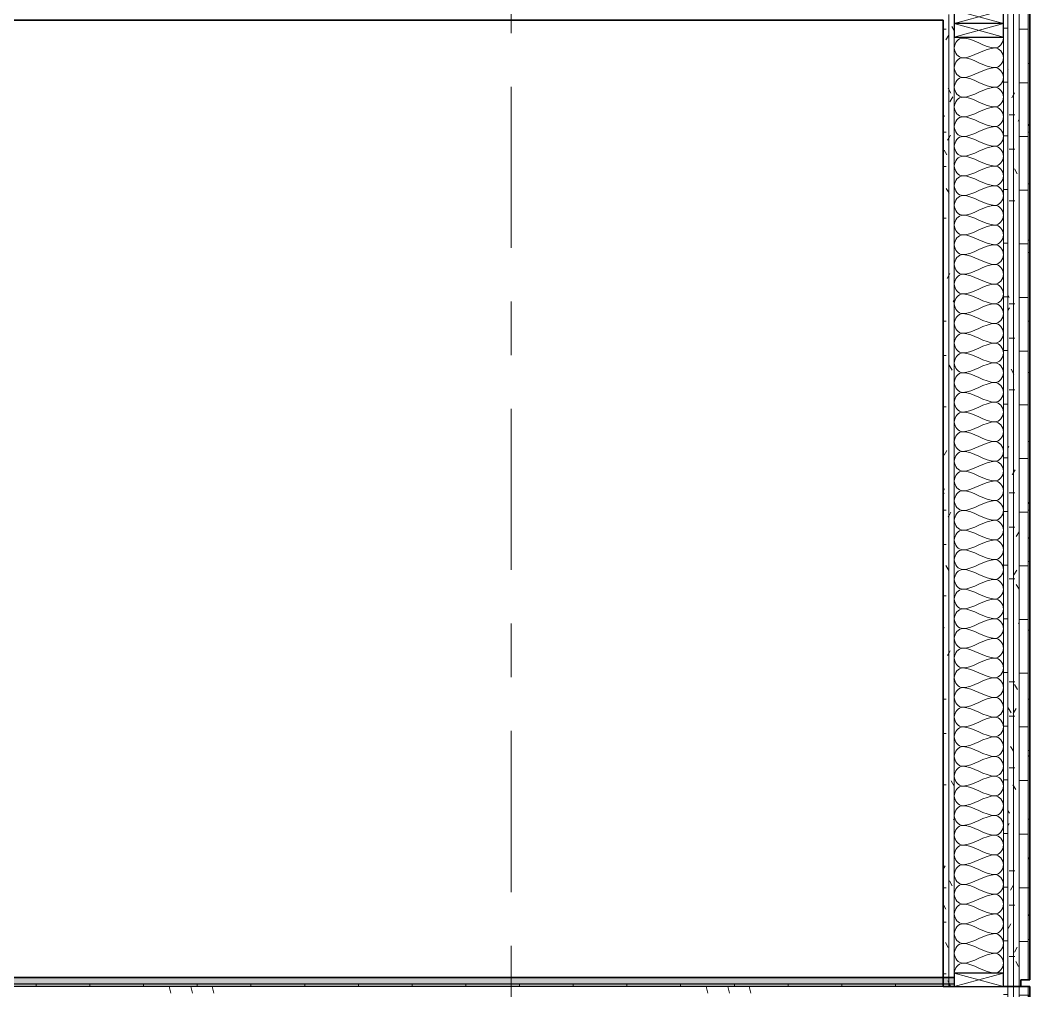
# Model space of a CAD drawing. Header units: inches. Extents: x 6 to 8416, y -388 to 6104.
# Drawn here: x 2899.1 to 3011.9, y 5859 to 5967.5 of the extents above; entities that cross this region are included whole.
import ezdxf

# ---------------------------------------------------------------- set-up
doc = ezdxf.new("R2010")
doc.units = ezdxf.units.IN
doc.header["$MEASUREMENT"] = 0
doc.linetypes.add('Center 3_8_', pattern=[36, 18, -6, 6, -6])
for name, color, linetype, lineweight in [('A-DETL', 90, 'Continuous', 13), ('A-DETL-GENF', 92, 'Continuous', 13), ('A-FLOR', 192, 'Continuous', 18), ('A-FLOR-MCUT', 51, 'Continuous', 25), ('A-FLOR-PATT', 8, 'Continuous', 35), ('A-ROOF', 132, 'Continuous', 18), ('A-ROOM', 32, 'Continuous', 13), ('A-WALL', 113, 'Continuous', 25), ('A-WALL-PATT', 111, 'Continuous', 35), ('S-GRID', 1, 'Continuous', 13)]:
    doc.layers.add(name, color=color, linetype=linetype, lineweight=lineweight)
pattern_1 = [(0, (2876.843, 3038.5), (0, 6), []), (90, (2876.843, 3038.5), (-6, 4e-16), [])]
pattern_2 = [(0, (2876.84, 3038.5), (0, 60), [60, 0, 0, 0]), (284.036, (2917.643, 3050.5), (59.99915, -180.000494), [12.369, -235.017]), (284.036, (2915.243, 3050.5), (59.99915, -180.000494), [12.369, -235.017]), (284.036, (2912.843, 3050.5), (59.99915, -180.000494), [12.369, -235.017]), (284.036, (2881.643, 3062.5), (59.99915, -180.000494), [12.369, -235.017]), (284.036, (2879.243, 3062.5), (59.99915, -180.000494), [12.369, -235.017]), (284.036, (2876.843, 3062.5), (59.99915, -180.000494), [12.369, -235.017]), (284.036, (2899.643, 3074.5), (59.99915, -180.000494), [12.369, -235.017]), (284.036, (2897.243, 3074.5), (59.99915, -180.000494), [12.369, -235.017]), (284.036, (2894.843, 3074.5), (59.99915, -180.000494), [12.369, -235.017]), (284.036, (2917.643, 3086.5), (59.99915, -180.000494), [12.369, -235.017]), (284.036, (2915.243, 3086.5), (59.99915, -180.000494), [12.369, -235.017]), (284.036, (2912.843, 3086.5), (59.99915, -180.000494), [12.369, -235.017]), (284.036, (2881.643, 3098.5), (59.99915, -180.000494), [12.369, -235.017]), (284.036, (2879.243, 3098.5), (59.99915, -180.000494), [12.369, -235.017]), (284.036, (2876.843, 3098.5), (59.99915, -180.000494), [12.369, -235.017]), (0, (2876.84, 3044.5), (0, 60), [60, 0, 0, 0]), (0, (2876.84, 3050.5), (0, 60), [60, 0, 0, 0]), (0, (2876.84, 3056.5), (0, 60), [60, 0, 0, 0]), (0, (2876.84, 3062.5), (0, 60), [60, 0, 0, 0]), (0, (2876.84, 3068.5), (0, 60), [60, 0, 0, 0]), (0, (2876.84, 3074.5), (0, 60), [60, 0, 0, 0]), (0, (2876.84, 3080.5), (0, 60), [60, 0, 0, 0]), (0, (2876.84, 3086.5), (0, 60), [60, 0, 0, 0]), (0, (2876.84, 3092.5), (0, 60), [60, 0, 0, 0])]
pattern_3 = [(0, (2876.843, 3038.5), (7.68, 1.92), [0.6336, -5.126, 0.6336, -5.126, -30.72]), (0, (2876.843, 3038.5), (7.68, 1.92), [-11.52, 0.6336, -10.886, 0.6336, -5.126, -13.44]), (0, (2876.843, 3038.5), (7.68, 1.92), [-28.8, 0.6336, -3.206, 0.6336, -8.966]), (120, (2879.723, 3039.46), (-5.5027688, 5.6910751), [0.6336, -5.126, 0.6336, -5.126, -30.72]), (120, (2879.723, 3039.46), (-5.5027688, 5.6910751), [-11.52, 0.6336, -10.886, 0.6336, -5.126, -13.44]), (120, (2879.723, 3039.46), (-5.5027688, 5.6910751), [-28.8, 0.6336, -3.206, 0.6336, -8.966]), (240, (2880.683, 3043.3), (-2.1772312, -7.6110751), [0.6336, -5.126, 0.6336, -5.126, -30.72]), (240, (2880.683, 3043.3), (-2.1772312, -7.6110751), [-11.52, 0.6336, -10.886, 0.6336, -5.126, -13.44]), (240, (2880.683, 3043.3), (-2.1772312, -7.6110751), [-28.8, 0.6336, -3.206, 0.6336, -8.966])]

# ---------------------------------------------------------------- blocks, each defined once
blk = doc.blocks.new('06 Nominal Cut Lumber-Section-AM1 - 2x6 Section-V96-WALL SECTION - GARAGE')
at = {"layer": 'A-DETL-GENF', "lineweight": 25}
for p, q in [((24.44, 5477.37), (24.44, 5475.87)), ((29.94, 5477.37), (24.44, 5477.37)), ((29.94, 5475.87), (29.94, 5477.37)), ((24.44, 5475.87), (29.94, 5475.87))]:
    blk.add_line(p, q, dxfattribs=at)
at = {"layer": 'A-DETL-GENF'}
for p, q in [((24.44, 5477.37), (29.94, 5475.87)), ((24.44, 5475.87), (29.94, 5477.37))]:
    blk.add_line(p, q, dxfattribs=at)
blk = doc.blocks.new('06 Nominal Cut Lumber-Section-AM1 - 2x6 Section-V105-WALL SECTION - GARAGE')
at = {"layer": 'A-DETL-GENF', "lineweight": 25}
for p, q in [((24.44, 5968.62), (24.44, 5967.12)), ((29.94, 5967.12), (29.94, 5968.62))]:
    blk.add_line(p, q, dxfattribs=at)
at = {"layer": 'A-DETL-GENF'}
for p, q in [((24.44, 5968.62), (29.94, 5967.12)), ((24.44, 5967.12), (29.94, 5968.62))]:
    blk.add_line(p, q, dxfattribs=at)

msp = doc.modelspace()

# ---------------------------------------------------------------- hatches: boundary and pattern name
at = {"layer": 'A-FLOR-PATT', "lineweight": 13}
h = msp.add_hatch(dxfattribs=at)
h.set_pattern_fill('FP_35', color=256, style=0, pattern_type=2)
h.set_pattern_definition([(50, (2876.843, 3038.5), (6.885997, -0.602097), [0.72, -7.92]), (355, (2876.843, 3038.5), (-1.331756, 7.220547), [0.576, -6.336]), (100.451, (2877.417, 3038.45), (5.553629, 6.618191), [0.61191, -6.731]), (46.184, (2876.843, 3040.42), (10.245642, -1.588925), [1.08, -11.88]), (96.636, (2877.697, 3040.288), (8.97244, 9.35152), [0.91786, -10.096]), (351.184, (2876.843, 3040.42), (8.9732, 9.35123), [0.864, -9.504]), (21, (2877.803, 3039.94), (5.730726, -3.865003), [0.72, -7.92]), (326, (2877.803, 3039.94), (2.33581, 6.96088), [0.576, -6.336]), (71.451, (2878.281, 3039.618), (8.065876, 3.095948), [0.61191, -6.731]), (37.5, (2876.843, 3038.5), (0.116866, 3.1954784), [0.06336, -6.196, 0.06336, -6.369, -6.36]), (37.5, (2876.843, 3038.5), (0.116866, 3.1954784), [-12.691, 0.06336, -6.297]), (7.5, (2876.843, 3038.5), (2.52543, 3.7860247), [0.06336, -3.604, 0.06336, -6.052, -2.424]), (7.5, (2876.843, 3038.5), (2.52543, 3.7860247), [-9.782, 0.06336, -2.361]), (327.5, (2874.703, 3038.5), (5.1243685, -0.2161763), [0.06336, -2.337, 0.06336, -7.425, -9.936]), (327.5, (2874.703, 3038.5), (5.1243685, -0.2161763), [-9.888, 0.06336, -9.873]), (317.5, (2873.743, 3038.5), (5.598326, 0.96141), [0.06336, -3.057, 0.06336, -4.909, -7.056]), (317.5, (2873.743, 3038.5), (5.598326, 0.96141), [-8.093, 0.06336, -6.993])])
h.paths.add_polyline_path([(2964.04621903, 5859.75), (3003.41421903, 5859.75), (3003.41421903, 5860.5), (2720.90221903, 5860.5), (2720.90221903, 5859.75), (2882.99821903, 5859.75)])
h = msp.add_hatch(dxfattribs=at)
h.set_pattern_fill('FP_36', color=256, style=0, pattern_type=2)
h.set_pattern_definition(pattern_1)
h.paths.add_polyline_path([(2964.04621903, 5859.5), (3003.41421903, 5859.5), (3003.41421903, 5859.75), (2720.90221903, 5859.75), (2720.90221903, 5859.5), (2882.99821903, 5859.5)])
h = msp.add_hatch(dxfattribs=at)
h.set_pattern_fill('FP_37', color=256, style=0, pattern_type=2)
h.set_pattern_definition(pattern_2)
h.paths.add_polyline_path([(3008.91421903, 5858.75), (3008.91421903, 5859.5), (2720.90221903, 5859.5), (2720.90221903, 5858.75), (3004.57021903, 5858.75)])
at = {"layer": 'A-WALL-PATT', "lineweight": 13}
h = msp.add_hatch(dxfattribs=at)
h.set_pattern_fill('FP_39', color=256, style=0, pattern_type=2)
h.set_pattern_definition(pattern_3)
h.paths.add_polyline_path([(3002.16421903, 5859.5), (3002.78921903, 5859.5), (3002.78921903, 5968.125), (3002.16421903, 5968.125), (3002.16421903, 5905.7885)])
h = msp.add_hatch(dxfattribs=at)
h.set_pattern_fill('FP_39', color=256, style=0, pattern_type=2)
h.set_pattern_definition(pattern_3)
h.paths.add_polyline_path([(3003.41421903, 5859.5), (3003.41421903, 5968.125), (3002.78921903, 5968.125), (3002.78921903, 5859.5)])
h = msp.add_hatch(dxfattribs=at)
h.set_pattern_fill('FP_37', color=256, style=0, pattern_type=2)
h.set_pattern_definition(pattern_2)
h.paths.add_polyline_path([(3008.91421903, 5859.5), (3009.41421903, 5859.5), (3009.41421903, 5968.625), (3008.91421903, 5968.625), (3008.91421903, 5861)])
h = msp.add_hatch(dxfattribs=at)
h.set_pattern_fill('FP_39', color=256, style=0, pattern_type=2)
h.set_pattern_definition(pattern_3)
h.paths.add_polyline_path([(3009.41421903, 5859.5), (3010.03921903, 5859.5), (3010.03921903, 5968.625), (3009.41421903, 5968.625), (3009.41421903, 5905.7885)])
h = msp.add_hatch(dxfattribs=at)
h.set_pattern_fill('FP_39', color=256, style=0, pattern_type=2)
h.set_pattern_definition(pattern_3)
h.paths.add_polyline_path([(3010.03921903, 5859.5), (3010.66421903, 5859.5), (3010.66421903, 5968.625), (3010.03921903, 5968.625), (3010.03921903, 5905.7885)])
h = msp.add_hatch(dxfattribs=at)
h.set_pattern_fill('FP_36', color=256, style=0, pattern_type=2)
h.set_pattern_definition(pattern_1)
h.paths.add_polyline_path([(3010.66421903, 5859.5), (3010.85171903, 5859.5), (3010.85171903, 5860.25), (3011.66421903, 5860.25), (3011.66421903, 5968.25), (3010.85171903, 5968.25), (3010.85171903, 5968.625), (3010.66421903, 5968.625), (3010.66421903, 5905.7885)])
h = msp.add_hatch(dxfattribs=at)
h.set_pattern_fill('FP_39', color=256, style=0, pattern_type=2)
h.set_pattern_definition(pattern_3)
h.paths.add_polyline_path([(3011.85171903, 5860.25), (3011.85171903, 5968.25), (3011.66421903, 5968.25), (3011.66421903, 5860.25)])
h = msp.add_hatch(dxfattribs=at)
h.set_pattern_fill('FP_37', color=256, style=0, pattern_type=2)
h.set_pattern_definition(pattern_2)
h.paths.add_polyline_path([(3009.41421903, 5731.625), (3009.41421903, 5859.5), (3008.91421903, 5859.5), (3008.91421903, 5731.625)])
h = msp.add_hatch(dxfattribs=at)
h.set_pattern_fill('FP_39', color=256, style=0, pattern_type=2)
h.set_pattern_definition(pattern_3)
h.paths.add_polyline_path([(3009.41421903, 5731.625), (3010.03921903, 5731.625), (3010.03921903, 5859.5), (3009.41421903, 5859.5), (3009.41421903, 5759.6315)])
h = msp.add_hatch(dxfattribs=at)
h.set_pattern_fill('FP_39', color=256, style=0, pattern_type=2)
h.set_pattern_definition(pattern_3)
h.paths.add_polyline_path([(3010.03921903, 5731.625), (3010.66421903, 5731.625), (3010.66421903, 5859.5), (3010.03921903, 5859.5), (3010.03921903, 5759.6315)])
h = msp.add_hatch(dxfattribs=at)
h.set_pattern_fill('FP_36', color=256, style=0, pattern_type=2)
h.set_pattern_definition(pattern_1)
h.paths.add_polyline_path([(3010.85171903, 5731.625), (3010.85171903, 5732.375), (3011.66421903, 5732.375), (3011.66421903, 5859.5), (3010.66421903, 5859.5), (3010.66421903, 5731.625)])
h = msp.add_hatch(dxfattribs=at)
h.set_pattern_fill('FP_39', color=256, style=0, pattern_type=2)
h.set_pattern_definition(pattern_3)
h.paths.add_polyline_path([(3011.66421903, 5732.375), (3011.85171903, 5732.375), (3011.85171903, 5859.5), (3011.66421903, 5859.5), (3011.66421903, 5759.6315)])

# ---------------------------------------------------------------- linework, layer by layer
at = {"layer": 'A-DETL'}
for points in [[(3004.3308857, 5963.3), (3003.89876488, 5963.3), (3002.92967317, 5964.4), (3003.89876488, 5965.5), (3004.3308857, 5965.5)], [(3004.3308857, 5965.5), (3005.59072353, 5965.5), (3006.73771453, 5964.4), (3007.99755236, 5964.4)], [(3007.99755236, 5964.4), (3008.42967317, 5964.4), (3008.91421903, 5964.98145503), (3008.91421903, 5965.5)], [(3007.99755236, 5964.4), (3006.73771453, 5964.4), (3005.59072353, 5963.3), (3004.3308857, 5963.3)], [(3007.99755236, 5962.2), (3008.42967317, 5962.2), (3009.39876488, 5963.3), (3008.42967317, 5964.4), (3007.99755236, 5964.4)], [(3004.3308857, 5961.1), (3003.89876488, 5961.1), (3002.92967317, 5962.2), (3003.89876488, 5963.3), (3004.3308857, 5963.3)], [(3004.3308857, 5963.3), (3005.59072353, 5963.3), (3006.73771453, 5962.2), (3007.99755236, 5962.2)], [(3007.99755236, 5962.2), (3006.73771453, 5962.2), (3005.59072353, 5961.1), (3004.3308857, 5961.1)], [(3007.99755236, 5960), (3008.42967317, 5960), (3009.39876488, 5961.1), (3008.42967317, 5962.2), (3007.99755236, 5962.2)], [(3004.3308857, 5958.9), (3003.89876488, 5958.9), (3002.92967317, 5960), (3003.89876488, 5961.1), (3004.3308857, 5961.1)], [(3004.3308857, 5961.1), (3005.59072353, 5961.1), (3006.73771453, 5960), (3007.99755236, 5960)], [(3007.99755236, 5960), (3006.73771453, 5960), (3005.59072353, 5958.9), (3004.3308857, 5958.9)], [(3007.99755236, 5957.8), (3008.42967317, 5957.8), (3009.39876488, 5958.9), (3008.42967317, 5960), (3007.99755236, 5960)], [(3004.3308857, 5956.7), (3003.89876488, 5956.7), (3002.92967317, 5957.8), (3003.89876488, 5958.9), (3004.3308857, 5958.9)], [(3004.3308857, 5958.9), (3005.59072353, 5958.9), (3006.73771453, 5957.8), (3007.99755236, 5957.8)], [(3007.99755236, 5957.8), (3006.73771453, 5957.8), (3005.59072353, 5956.7), (3004.3308857, 5956.7)], [(3007.99755236, 5955.6), (3008.42967317, 5955.6), (3009.39876488, 5956.7), (3008.42967317, 5957.8), (3007.99755236, 5957.8)], [(3004.3308857, 5954.5), (3003.89876488, 5954.5), (3002.92967317, 5955.6), (3003.89876488, 5956.7), (3004.3308857, 5956.7)], [(3004.3308857, 5956.7), (3005.59072353, 5956.7), (3006.73771453, 5955.6), (3007.99755236, 5955.6)], [(3007.99755236, 5955.6), (3006.73771453, 5955.6), (3005.59072353, 5954.5), (3004.3308857, 5954.5)], [(3007.99755236, 5953.4), (3008.42967317, 5953.4), (3009.39876488, 5954.5), (3008.42967317, 5955.6), (3007.99755236, 5955.6)], [(3004.3308857, 5952.3), (3003.89876488, 5952.3), (3002.92967317, 5953.4), (3003.89876488, 5954.5), (3004.3308857, 5954.5)], [(3004.3308857, 5954.5), (3005.59072353, 5954.5), (3006.73771453, 5953.4), (3007.99755236, 5953.4)], [(3007.99755236, 5953.4), (3006.73771453, 5953.4), (3005.59072353, 5952.3), (3004.3308857, 5952.3)], [(3007.99755236, 5951.2), (3008.42967317, 5951.2), (3009.39876488, 5952.3), (3008.42967317, 5953.4), (3007.99755236, 5953.4)], [(3004.3308857, 5950.1), (3003.89876488, 5950.1), (3002.92967317, 5951.2), (3003.89876488, 5952.3), (3004.3308857, 5952.3)], [(3004.3308857, 5952.3), (3005.59072353, 5952.3), (3006.73771453, 5951.2), (3007.99755236, 5951.2)], [(3007.99755236, 5951.2), (3006.73771453, 5951.2), (3005.59072353, 5950.1), (3004.3308857, 5950.1)], [(3007.99755236, 5949), (3008.42967317, 5949), (3009.39876488, 5950.1), (3008.42967317, 5951.2), (3007.99755236, 5951.2)], [(3004.3308857, 5947.9), (3003.89876488, 5947.9), (3002.92967317, 5949), (3003.89876488, 5950.1), (3004.3308857, 5950.1)], [(3004.3308857, 5950.1), (3005.59072353, 5950.1), (3006.73771453, 5949), (3007.99755236, 5949)], [(3007.99755236, 5949), (3006.73771453, 5949), (3005.59072353, 5947.9), (3004.3308857, 5947.9)], [(3007.99755236, 5946.8), (3008.42967317, 5946.8), (3009.39876488, 5947.9), (3008.42967317, 5949), (3007.99755236, 5949)], [(3004.3308857, 5945.7), (3003.89876488, 5945.7), (3002.92967317, 5946.8), (3003.89876488, 5947.9), (3004.3308857, 5947.9)], [(3004.3308857, 5947.9), (3005.59072353, 5947.9), (3006.73771453, 5946.8), (3007.99755236, 5946.8)], [(3007.99755236, 5946.8), (3006.73771453, 5946.8), (3005.59072353, 5945.7), (3004.3308857, 5945.7)], [(3007.99755236, 5944.6), (3008.42967317, 5944.6), (3009.39876488, 5945.7), (3008.42967317, 5946.8), (3007.99755236, 5946.8)], [(3004.3308857, 5943.5), (3003.89876488, 5943.5), (3002.92967317, 5944.6), (3003.89876488, 5945.7), (3004.3308857, 5945.7)], [(3004.3308857, 5945.7), (3005.59072353, 5945.7), (3006.73771453, 5944.6), (3007.99755236, 5944.6)], [(3007.99755236, 5944.6), (3006.73771453, 5944.6), (3005.59072353, 5943.5), (3004.3308857, 5943.5)], [(3007.99755236, 5942.4), (3008.42967317, 5942.4), (3009.39876488, 5943.5), (3008.42967317, 5944.6), (3007.99755236, 5944.6)], [(3004.3308857, 5941.3), (3003.89876488, 5941.3), (3002.92967317, 5942.4), (3003.89876488, 5943.5), (3004.3308857, 5943.5)], [(3004.3308857, 5943.5), (3005.59072353, 5943.5), (3006.73771453, 5942.4), (3007.99755236, 5942.4)], [(3007.99755236, 5942.4), (3006.73771453, 5942.4), (3005.59072353, 5941.3), (3004.3308857, 5941.3)], [(3007.99755236, 5940.2), (3008.42967317, 5940.2), (3009.39876488, 5941.3), (3008.42967317, 5942.4), (3007.99755236, 5942.4)], [(3004.3308857, 5939.1), (3003.89876488, 5939.1), (3002.92967317, 5940.2), (3003.89876488, 5941.3), (3004.3308857, 5941.3)], [(3004.3308857, 5941.3), (3005.59072353, 5941.3), (3006.73771453, 5940.2), (3007.99755236, 5940.2)], [(3007.99755236, 5940.2), (3006.73771453, 5940.2), (3005.59072353, 5939.1), (3004.3308857, 5939.1)], [(3007.99755236, 5938), (3008.42967317, 5938), (3009.39876488, 5939.1), (3008.42967317, 5940.2), (3007.99755236, 5940.2)], [(3004.3308857, 5936.9), (3003.89876488, 5936.9), (3002.92967317, 5938), (3003.89876488, 5939.1), (3004.3308857, 5939.1)], [(3004.3308857, 5939.1), (3005.59072353, 5939.1), (3006.73771453, 5938), (3007.99755236, 5938)], [(3007.99755236, 5938), (3006.73771453, 5938), (3005.59072353, 5936.9), (3004.3308857, 5936.9)], [(3007.99755236, 5935.8), (3008.42967317, 5935.8), (3009.39876488, 5936.9), (3008.42967317, 5938), (3007.99755236, 5938)], [(3004.3308857, 5934.7), (3003.89876488, 5934.7), (3002.92967317, 5935.8), (3003.89876488, 5936.9), (3004.3308857, 5936.9)], [(3004.3308857, 5936.9), (3005.59072353, 5936.9), (3006.73771453, 5935.8), (3007.99755236, 5935.8)], [(3007.99755236, 5935.8), (3006.73771453, 5935.8), (3005.59072353, 5934.7), (3004.3308857, 5934.7)], [(3007.99755236, 5933.6), (3008.42967317, 5933.6), (3009.39876488, 5934.7), (3008.42967317, 5935.8), (3007.99755236, 5935.8)], [(3004.3308857, 5932.5), (3003.89876488, 5932.5), (3002.92967317, 5933.6), (3003.89876488, 5934.7), (3004.3308857, 5934.7)], [(3004.3308857, 5934.7), (3005.59072353, 5934.7), (3006.73771453, 5933.6), (3007.99755236, 5933.6)], [(3007.99755236, 5933.6), (3006.73771453, 5933.6), (3005.59072353, 5932.5), (3004.3308857, 5932.5)], [(3007.99755236, 5931.4), (3008.42967317, 5931.4), (3009.39876488, 5932.5), (3008.42967317, 5933.6), (3007.99755236, 5933.6)], [(3004.3308857, 5930.3), (3003.89876488, 5930.3), (3002.92967317, 5931.4), (3003.89876488, 5932.5), (3004.3308857, 5932.5)], [(3004.3308857, 5932.5), (3005.59072353, 5932.5), (3006.73771453, 5931.4), (3007.99755236, 5931.4)], [(3007.99755236, 5931.4), (3006.73771453, 5931.4), (3005.59072353, 5930.3), (3004.3308857, 5930.3)], [(3007.99755236, 5929.2), (3008.42967317, 5929.2), (3009.39876488, 5930.3), (3008.42967317, 5931.4), (3007.99755236, 5931.4)], [(3004.3308857, 5928.1), (3003.89876488, 5928.1), (3002.92967317, 5929.2), (3003.89876488, 5930.3), (3004.3308857, 5930.3)], [(3004.3308857, 5930.3), (3005.59072353, 5930.3), (3006.73771453, 5929.2), (3007.99755236, 5929.2)], [(3007.99755236, 5929.2), (3006.73771453, 5929.2), (3005.59072353, 5928.1), (3004.3308857, 5928.1)], [(3007.99755236, 5927), (3008.42967317, 5927), (3009.39876488, 5928.1), (3008.42967317, 5929.2), (3007.99755236, 5929.2)], [(3004.3308857, 5925.9), (3003.89876488, 5925.9), (3002.92967317, 5927), (3003.89876488, 5928.1), (3004.3308857, 5928.1)], [(3004.3308857, 5928.1), (3005.59072353, 5928.1), (3006.73771453, 5927), (3007.99755236, 5927)], [(3007.99755236, 5927), (3006.73771453, 5927), (3005.59072353, 5925.9), (3004.3308857, 5925.9)], [(3007.99755236, 5924.8), (3008.42967317, 5924.8), (3009.39876488, 5925.9), (3008.42967317, 5927), (3007.99755236, 5927)], [(3004.3308857, 5923.7), (3003.89876488, 5923.7), (3002.92967317, 5924.8), (3003.89876488, 5925.9), (3004.3308857, 5925.9)], [(3004.3308857, 5925.9), (3005.59072353, 5925.9), (3006.73771453, 5924.8), (3007.99755236, 5924.8)], [(3007.99755236, 5924.8), (3006.73771453, 5924.8), (3005.59072353, 5923.7), (3004.3308857, 5923.7)], [(3007.99755236, 5922.6), (3008.42967317, 5922.6), (3009.39876488, 5923.7), (3008.42967317, 5924.8), (3007.99755236, 5924.8)], [(3004.3308857, 5921.5), (3003.89876488, 5921.5), (3002.92967317, 5922.6), (3003.89876488, 5923.7), (3004.3308857, 5923.7)], [(3004.3308857, 5923.7), (3005.59072353, 5923.7), (3006.73771453, 5922.6), (3007.99755236, 5922.6)], [(3007.99755236, 5922.6), (3006.73771453, 5922.6), (3005.59072353, 5921.5), (3004.3308857, 5921.5)], [(3007.99755236, 5920.4), (3008.42967317, 5920.4), (3009.39876488, 5921.5), (3008.42967317, 5922.6), (3007.99755236, 5922.6)], [(3004.3308857, 5919.3), (3003.89876488, 5919.3), (3002.92967317, 5920.4), (3003.89876488, 5921.5), (3004.3308857, 5921.5)], [(3004.3308857, 5921.5), (3005.59072353, 5921.5), (3006.73771453, 5920.4), (3007.99755236, 5920.4)], [(3007.99755236, 5920.4), (3006.73771453, 5920.4), (3005.59072353, 5919.3), (3004.3308857, 5919.3)], [(3007.99755236, 5918.2), (3008.42967317, 5918.2), (3009.39876488, 5919.3), (3008.42967317, 5920.4), (3007.99755236, 5920.4)], [(3004.3308857, 5917.1), (3003.89876488, 5917.1), (3002.92967317, 5918.2), (3003.89876488, 5919.3), (3004.3308857, 5919.3)], [(3004.3308857, 5919.3), (3005.59072353, 5919.3), (3006.73771453, 5918.2), (3007.99755236, 5918.2)], [(3007.99755236, 5918.2), (3006.73771453, 5918.2), (3005.59072353, 5917.1), (3004.3308857, 5917.1)], [(3007.99755236, 5916), (3008.42967317, 5916), (3009.39876488, 5917.1), (3008.42967317, 5918.2), (3007.99755236, 5918.2)], [(3004.3308857, 5914.9), (3003.89876488, 5914.9), (3002.92967317, 5916), (3003.89876488, 5917.1), (3004.3308857, 5917.1)], [(3004.3308857, 5917.1), (3005.59072353, 5917.1), (3006.73771453, 5916), (3007.99755236, 5916)], [(3007.99755236, 5916), (3006.73771453, 5916), (3005.59072353, 5914.9), (3004.3308857, 5914.9)], [(3007.99755236, 5913.8), (3008.42967317, 5913.8), (3009.39876488, 5914.9), (3008.42967317, 5916), (3007.99755236, 5916)], [(3004.3308857, 5912.7), (3003.89876488, 5912.7), (3002.92967317, 5913.8), (3003.89876488, 5914.9), (3004.3308857, 5914.9)], [(3004.3308857, 5914.9), (3005.59072353, 5914.9), (3006.73771453, 5913.8), (3007.99755236, 5913.8)], [(3007.99755236, 5913.8), (3006.73771453, 5913.8), (3005.59072353, 5912.7), (3004.3308857, 5912.7)], [(3007.99755236, 5911.6), (3008.42967317, 5911.6), (3009.39876488, 5912.7), (3008.42967317, 5913.8), (3007.99755236, 5913.8)], [(3004.3308857, 5910.5), (3003.89876488, 5910.5), (3002.92967317, 5911.6), (3003.89876488, 5912.7), (3004.3308857, 5912.7)], [(3004.3308857, 5912.7), (3005.59072353, 5912.7), (3006.73771453, 5911.6), (3007.99755236, 5911.6)], [(3007.99755236, 5911.6), (3006.73771453, 5911.6), (3005.59072353, 5910.5), (3004.3308857, 5910.5)], [(3007.99755236, 5909.4), (3008.42967317, 5909.4), (3009.39876488, 5910.5), (3008.42967317, 5911.6), (3007.99755236, 5911.6)], [(3004.3308857, 5908.3), (3003.89876488, 5908.3), (3002.92967317, 5909.4), (3003.89876488, 5910.5), (3004.3308857, 5910.5)], [(3004.3308857, 5910.5), (3005.59072353, 5910.5), (3006.73771453, 5909.4), (3007.99755236, 5909.4)], [(3007.99755236, 5909.4), (3006.73771453, 5909.4), (3005.59072353, 5908.3), (3004.3308857, 5908.3)], [(3007.99755236, 5907.2), (3008.42967317, 5907.2), (3009.39876488, 5908.3), (3008.42967317, 5909.4), (3007.99755236, 5909.4)], [(3004.3308857, 5906.1), (3003.89876488, 5906.1), (3002.92967317, 5907.2), (3003.89876488, 5908.3), (3004.3308857, 5908.3)], [(3004.3308857, 5908.3), (3005.59072353, 5908.3), (3006.73771453, 5907.2), (3007.99755236, 5907.2)], [(3007.99755236, 5907.2), (3006.73771453, 5907.2), (3005.59072353, 5906.1), (3004.3308857, 5906.1)], [(3007.99755236, 5905), (3008.42967317, 5905), (3009.39876488, 5906.1), (3008.42967317, 5907.2), (3007.99755236, 5907.2)], [(3004.3308857, 5903.9), (3003.89876488, 5903.9), (3002.92967317, 5905), (3003.89876488, 5906.1), (3004.3308857, 5906.1)], [(3004.3308857, 5906.1), (3005.59072353, 5906.1), (3006.73771453, 5905), (3007.99755236, 5905)], [(3007.99755236, 5905), (3006.73771453, 5905), (3005.59072353, 5903.9), (3004.3308857, 5903.9)], [(3007.99755236, 5902.8), (3008.42967317, 5902.8), (3009.39876488, 5903.9), (3008.42967317, 5905), (3007.99755236, 5905)], [(3004.3308857, 5901.7), (3003.89876488, 5901.7), (3002.92967317, 5902.8), (3003.89876488, 5903.9), (3004.3308857, 5903.9)], [(3004.3308857, 5903.9), (3005.59072353, 5903.9), (3006.73771453, 5902.8), (3007.99755236, 5902.8)], [(3007.99755236, 5902.8), (3006.73771453, 5902.8), (3005.59072353, 5901.7), (3004.3308857, 5901.7)], [(3007.99755236, 5900.6), (3008.42967317, 5900.6), (3009.39876488, 5901.7), (3008.42967317, 5902.8), (3007.99755236, 5902.8)], [(3004.3308857, 5899.5), (3003.89876488, 5899.5), (3002.92967317, 5900.6), (3003.89876488, 5901.7), (3004.3308857, 5901.7)], [(3004.3308857, 5901.7), (3005.59072353, 5901.7), (3006.73771453, 5900.6), (3007.99755236, 5900.6)], [(3007.99755236, 5900.6), (3006.73771453, 5900.6), (3005.59072353, 5899.5), (3004.3308857, 5899.5)], [(3007.99755236, 5898.4), (3008.42967317, 5898.4), (3009.39876488, 5899.5), (3008.42967317, 5900.6), (3007.99755236, 5900.6)], [(3004.3308857, 5897.3), (3003.89876488, 5897.3), (3002.92967317, 5898.4), (3003.89876488, 5899.5), (3004.3308857, 5899.5)], [(3004.3308857, 5899.5), (3005.59072353, 5899.5), (3006.73771453, 5898.4), (3007.99755236, 5898.4)], [(3007.99755236, 5898.4), (3006.73771453, 5898.4), (3005.59072353, 5897.3), (3004.3308857, 5897.3)], [(3007.99755236, 5896.2), (3008.42967317, 5896.2), (3009.39876488, 5897.3), (3008.42967317, 5898.4), (3007.99755236, 5898.4)], [(3004.3308857, 5895.1), (3003.89876488, 5895.1), (3002.92967317, 5896.2), (3003.89876488, 5897.3), (3004.3308857, 5897.3)], [(3004.3308857, 5897.3), (3005.59072353, 5897.3), (3006.73771453, 5896.2), (3007.99755236, 5896.2)], [(3007.99755236, 5896.2), (3006.73771453, 5896.2), (3005.59072353, 5895.1), (3004.3308857, 5895.1)], [(3007.99755236, 5894), (3008.42967317, 5894), (3009.39876488, 5895.1), (3008.42967317, 5896.2), (3007.99755236, 5896.2)], [(3004.3308857, 5892.9), (3003.89876488, 5892.9), (3002.92967317, 5894), (3003.89876488, 5895.1), (3004.3308857, 5895.1)], [(3004.3308857, 5895.1), (3005.59072353, 5895.1), (3006.73771453, 5894), (3007.99755236, 5894)], [(3007.99755236, 5894), (3006.73771453, 5894), (3005.59072353, 5892.9), (3004.3308857, 5892.9)], [(3007.99755236, 5891.8), (3008.42967317, 5891.8), (3009.39876488, 5892.9), (3008.42967317, 5894), (3007.99755236, 5894)], [(3004.3308857, 5890.7), (3003.89876488, 5890.7), (3002.92967317, 5891.8), (3003.89876488, 5892.9), (3004.3308857, 5892.9)], [(3004.3308857, 5892.9), (3005.59072353, 5892.9), (3006.73771453, 5891.8), (3007.99755236, 5891.8)], [(3007.99755236, 5891.8), (3006.73771453, 5891.8), (3005.59072353, 5890.7), (3004.3308857, 5890.7)], [(3007.99755236, 5889.6), (3008.42967317, 5889.6), (3009.39876488, 5890.7), (3008.42967317, 5891.8), (3007.99755236, 5891.8)], [(3004.3308857, 5888.5), (3003.89876488, 5888.5), (3002.92967317, 5889.6), (3003.89876488, 5890.7), (3004.3308857, 5890.7)], [(3004.3308857, 5890.7), (3005.59072353, 5890.7), (3006.73771453, 5889.6), (3007.99755236, 5889.6)], [(3007.99755236, 5889.6), (3006.73771453, 5889.6), (3005.59072353, 5888.5), (3004.3308857, 5888.5)], [(3007.99755236, 5887.4), (3008.42967317, 5887.4), (3009.39876488, 5888.5), (3008.42967317, 5889.6), (3007.99755236, 5889.6)], [(3004.3308857, 5886.3), (3003.89876488, 5886.3), (3002.92967317, 5887.4), (3003.89876488, 5888.5), (3004.3308857, 5888.5)], [(3004.3308857, 5888.5), (3005.59072353, 5888.5), (3006.73771453, 5887.4), (3007.99755236, 5887.4)], [(3007.99755236, 5887.4), (3006.73771453, 5887.4), (3005.59072353, 5886.3), (3004.3308857, 5886.3)], [(3007.99755236, 5885.2), (3008.42967317, 5885.2), (3009.39876488, 5886.3), (3008.42967317, 5887.4), (3007.99755236, 5887.4)], [(3004.3308857, 5884.1), (3003.89876488, 5884.1), (3002.92967317, 5885.2), (3003.89876488, 5886.3), (3004.3308857, 5886.3)], [(3004.3308857, 5886.3), (3005.59072353, 5886.3), (3006.73771453, 5885.2), (3007.99755236, 5885.2)], [(3004.3308857, 5881.9), (3003.89876488, 5881.9), (3002.92967317, 5883), (3003.89876488, 5884.1), (3004.3308857, 5884.1)], [(3007.99755236, 5885.2), (3006.73771453, 5885.2), (3005.59072353, 5884.1), (3004.3308857, 5884.1)], [(3004.3308857, 5884.1), (3005.59072353, 5884.1), (3006.73771453, 5883), (3007.99755236, 5883)], [(3007.99755236, 5883), (3008.42967317, 5883), (3009.39876488, 5884.1), (3008.42967317, 5885.2), (3007.99755236, 5885.2)], [(3007.99755236, 5883), (3006.73771453, 5883), (3005.59072353, 5881.9), (3004.3308857, 5881.9)], [(3007.99755236, 5880.8), (3008.42967317, 5880.8), (3009.39876488, 5881.9), (3008.42967317, 5883), (3007.99755236, 5883)], [(3004.3308857, 5879.7), (3003.89876488, 5879.7), (3002.92967317, 5880.8), (3003.89876488, 5881.9), (3004.3308857, 5881.9)], [(3004.3308857, 5881.9), (3005.59072353, 5881.9), (3006.73771453, 5880.8), (3007.99755236, 5880.8)], [(3007.99755236, 5880.8), (3006.73771453, 5880.8), (3005.59072353, 5879.7), (3004.3308857, 5879.7)], [(3007.99755236, 5878.6), (3008.42967317, 5878.6), (3009.39876488, 5879.7), (3008.42967317, 5880.8), (3007.99755236, 5880.8)], [(3004.3308857, 5877.5), (3003.89876488, 5877.5), (3002.92967317, 5878.6), (3003.89876488, 5879.7), (3004.3308857, 5879.7)], [(3004.3308857, 5879.7), (3005.59072353, 5879.7), (3006.73771453, 5878.6), (3007.99755236, 5878.6)], [(3007.99755236, 5878.6), (3006.73771453, 5878.6), (3005.59072353, 5877.5), (3004.3308857, 5877.5)], [(3007.99755236, 5876.4), (3008.42967317, 5876.4), (3009.39876488, 5877.5), (3008.42967317, 5878.6), (3007.99755236, 5878.6)], [(3004.3308857, 5875.3), (3003.89876488, 5875.3), (3002.92967317, 5876.4), (3003.89876488, 5877.5), (3004.3308857, 5877.5)], [(3004.3308857, 5877.5), (3005.59072353, 5877.5), (3006.73771453, 5876.4), (3007.99755236, 5876.4)], [(3007.99755236, 5876.4), (3006.73771453, 5876.4), (3005.59072353, 5875.3), (3004.3308857, 5875.3)], [(3007.99755236, 5874.2), (3008.42967317, 5874.2), (3009.39876488, 5875.3), (3008.42967317, 5876.4), (3007.99755236, 5876.4)], [(3004.3308857, 5873.1), (3003.89876488, 5873.1), (3002.92967317, 5874.2), (3003.89876488, 5875.3), (3004.3308857, 5875.3)], [(3004.3308857, 5875.3), (3005.59072353, 5875.3), (3006.73771453, 5874.2), (3007.99755236, 5874.2)], [(3007.99755236, 5874.2), (3006.73771453, 5874.2), (3005.59072353, 5873.1), (3004.3308857, 5873.1)], [(3007.99755236, 5872), (3008.42967317, 5872), (3009.39876488, 5873.1), (3008.42967317, 5874.2), (3007.99755236, 5874.2)], [(3004.3308857, 5870.9), (3003.89876488, 5870.9), (3002.92967317, 5872), (3003.89876488, 5873.1), (3004.3308857, 5873.1)], [(3004.3308857, 5873.1), (3005.59072353, 5873.1), (3006.73771453, 5872), (3007.99755236, 5872)], [(3007.99755236, 5872), (3006.73771453, 5872), (3005.59072353, 5870.9), (3004.3308857, 5870.9)], [(3007.99755236, 5869.8), (3008.42967317, 5869.8), (3009.39876488, 5870.9), (3008.42967317, 5872), (3007.99755236, 5872)], [(3004.3308857, 5868.7), (3003.89876488, 5868.7), (3002.92967317, 5869.8), (3003.89876488, 5870.9), (3004.3308857, 5870.9)], [(3004.3308857, 5870.9), (3005.59072353, 5870.9), (3006.73771453, 5869.8), (3007.99755236, 5869.8)], [(3007.99755236, 5869.8), (3006.73771453, 5869.8), (3005.59072353, 5868.7), (3004.3308857, 5868.7)], [(3007.99755236, 5867.6), (3008.42967317, 5867.6), (3009.39876488, 5868.7), (3008.42967317, 5869.8), (3007.99755236, 5869.8)], [(3004.3308857, 5866.5), (3003.89876488, 5866.5), (3002.92967317, 5867.6), (3003.89876488, 5868.7), (3004.3308857, 5868.7)], [(3004.3308857, 5868.7), (3005.59072353, 5868.7), (3006.73771453, 5867.6), (3007.99755236, 5867.6)], [(3007.99755236, 5867.6), (3006.73771453, 5867.6), (3005.59072353, 5866.5), (3004.3308857, 5866.5)], [(3007.99755236, 5865.4), (3008.42967317, 5865.4), (3009.39876488, 5866.5), (3008.42967317, 5867.6), (3007.99755236, 5867.6)], [(3004.3308857, 5864.3), (3003.89876488, 5864.3), (3002.92967317, 5865.4), (3003.89876488, 5866.5), (3004.3308857, 5866.5)], [(3004.3308857, 5866.5), (3005.59072353, 5866.5), (3006.73771453, 5865.4), (3007.99755236, 5865.4)], [(3007.99755236, 5865.4), (3006.73771453, 5865.4), (3005.59072353, 5864.3), (3004.3308857, 5864.3)], [(3007.99755236, 5863.2), (3008.42967317, 5863.2), (3009.39876488, 5864.3), (3008.42967317, 5865.4), (3007.99755236, 5865.4)], [(3004.3308857, 5862.1), (3003.89876488, 5862.1), (3002.92967317, 5863.2), (3003.89876488, 5864.3), (3004.3308857, 5864.3)], [(3004.3308857, 5864.3), (3005.59072353, 5864.3), (3006.73771453, 5863.2), (3007.99755236, 5863.2)], [(3007.99755236, 5863.2), (3006.73771453, 5863.2), (3005.59072353, 5862.1), (3004.3308857, 5862.1)], [(3007.99755236, 5861), (3008.42967317, 5861), (3009.39876488, 5862.1), (3008.42967317, 5863.2), (3007.99755236, 5863.2)], [(3003.41421903, 5861), (3003.41421903, 5861.51854497), (3003.89876488, 5862.1), (3004.3308857, 5862.1)], [(3004.3308857, 5862.1), (3005.59072353, 5862.1), (3006.73771453, 5861), (3007.99755236, 5861)]]:
    msp.add_open_spline(points, degree=3, dxfattribs=at)
at = {"layer": 'A-FLOR', "lineweight": 35}
msp.add_line((3003.41421903, 5860.5), (2720.90221903, 5860.5), dxfattribs=at)
at = {"layer": 'A-FLOR-MCUT'}
for p, q in [((3003.41421903, 5859.75), (2720.90221903, 5859.75)), ((3002.16421903, 5859.5), (2720.90221903, 5859.5))]:
    msp.add_line(p, q, dxfattribs=at)
at = {"layer": 'A-ROOF', "lineweight": 35}
msp.add_line((2720.90221903, 5967.5), (3002.16421903, 5967.5), dxfattribs=at)
at = {"layer": 'A-ROOM'}
for p, q in [((3002.16421903, 5860.5), (2826.53921903, 5860.5)), ((2890.78921903, 5860.5), (3002.16421903, 5860.5))]:
    msp.add_line(p, q, dxfattribs=at)
at = {"layer": 'A-WALL', "lineweight": 13}
for p, q in [((3009.41421903, 6021), (3009.41421903, 5475.875)), ((3010.03921903, 6021), (3010.03921903, 5475.875)), ((3010.66421903, 6021), (3010.66421903, 5475.875)), ((3002.78921903, 5968.125), (3002.78921903, 5859.5)), ((3011.66421903, 5968.25), (3011.66421903, 5860.25)), ((3003.41421903, 5965.625), (3003.41421903, 5861)), ((3008.91421903, 5965.625), (3008.91421903, 5861)), ((3011.66421903, 5859.5), (3011.66421903, 5732.375))]:
    msp.add_line(p, q, dxfattribs=at)
at = {"layer": 'A-WALL', "lineweight": 35}
for p, q in [((3011.85171903, 5860.25), (3011.85171903, 5968.25)), ((3002.16421903, 5967.5), (3002.16421903, 5859.5)), ((3002.16421903, 5859.5), (3003.41421903, 5859.5)), ((3011.85171903, 5859.5), (3008.91421903, 5859.5)), ((3010.85171903, 5859.5), (3010.85171903, 5860.25)), ((3010.85171903, 5860.25), (3011.85171903, 5860.25)), ((3011.85171903, 5732.375), (3011.85171903, 5859.5))]:
    msp.add_line(p, q, dxfattribs=at)
at = {"layer": 'S-GRID', "linetype": 'Center 3_8_'}
msp.add_line((2953.91421903, 4934.05025506), (2953.91421903, 6086.00577229), dxfattribs=at)

# ---------------------------------------------------------------- block references
at = {"layer": 'A-DETL-GENF'}
for name, p in [('06 Nominal Cut Lumber-Section-AM1 - 2x6 Section-V105-WALL SECTION - GARAGE', (2978.97499582, 0)), ('06 Nominal Cut Lumber-Section-AM1 - 2x6 Section-V96-WALL SECTION - GARAGE', (2978.97499582, 489.75)), ('06 Nominal Cut Lumber-Section-AM1 - 2x6 Section-V96-WALL SECTION - GARAGE', (2978.97499582, 383.625))]:
    msp.add_blockref(name, p, dxfattribs=at)

doc.saveas('drawing.dxf')
